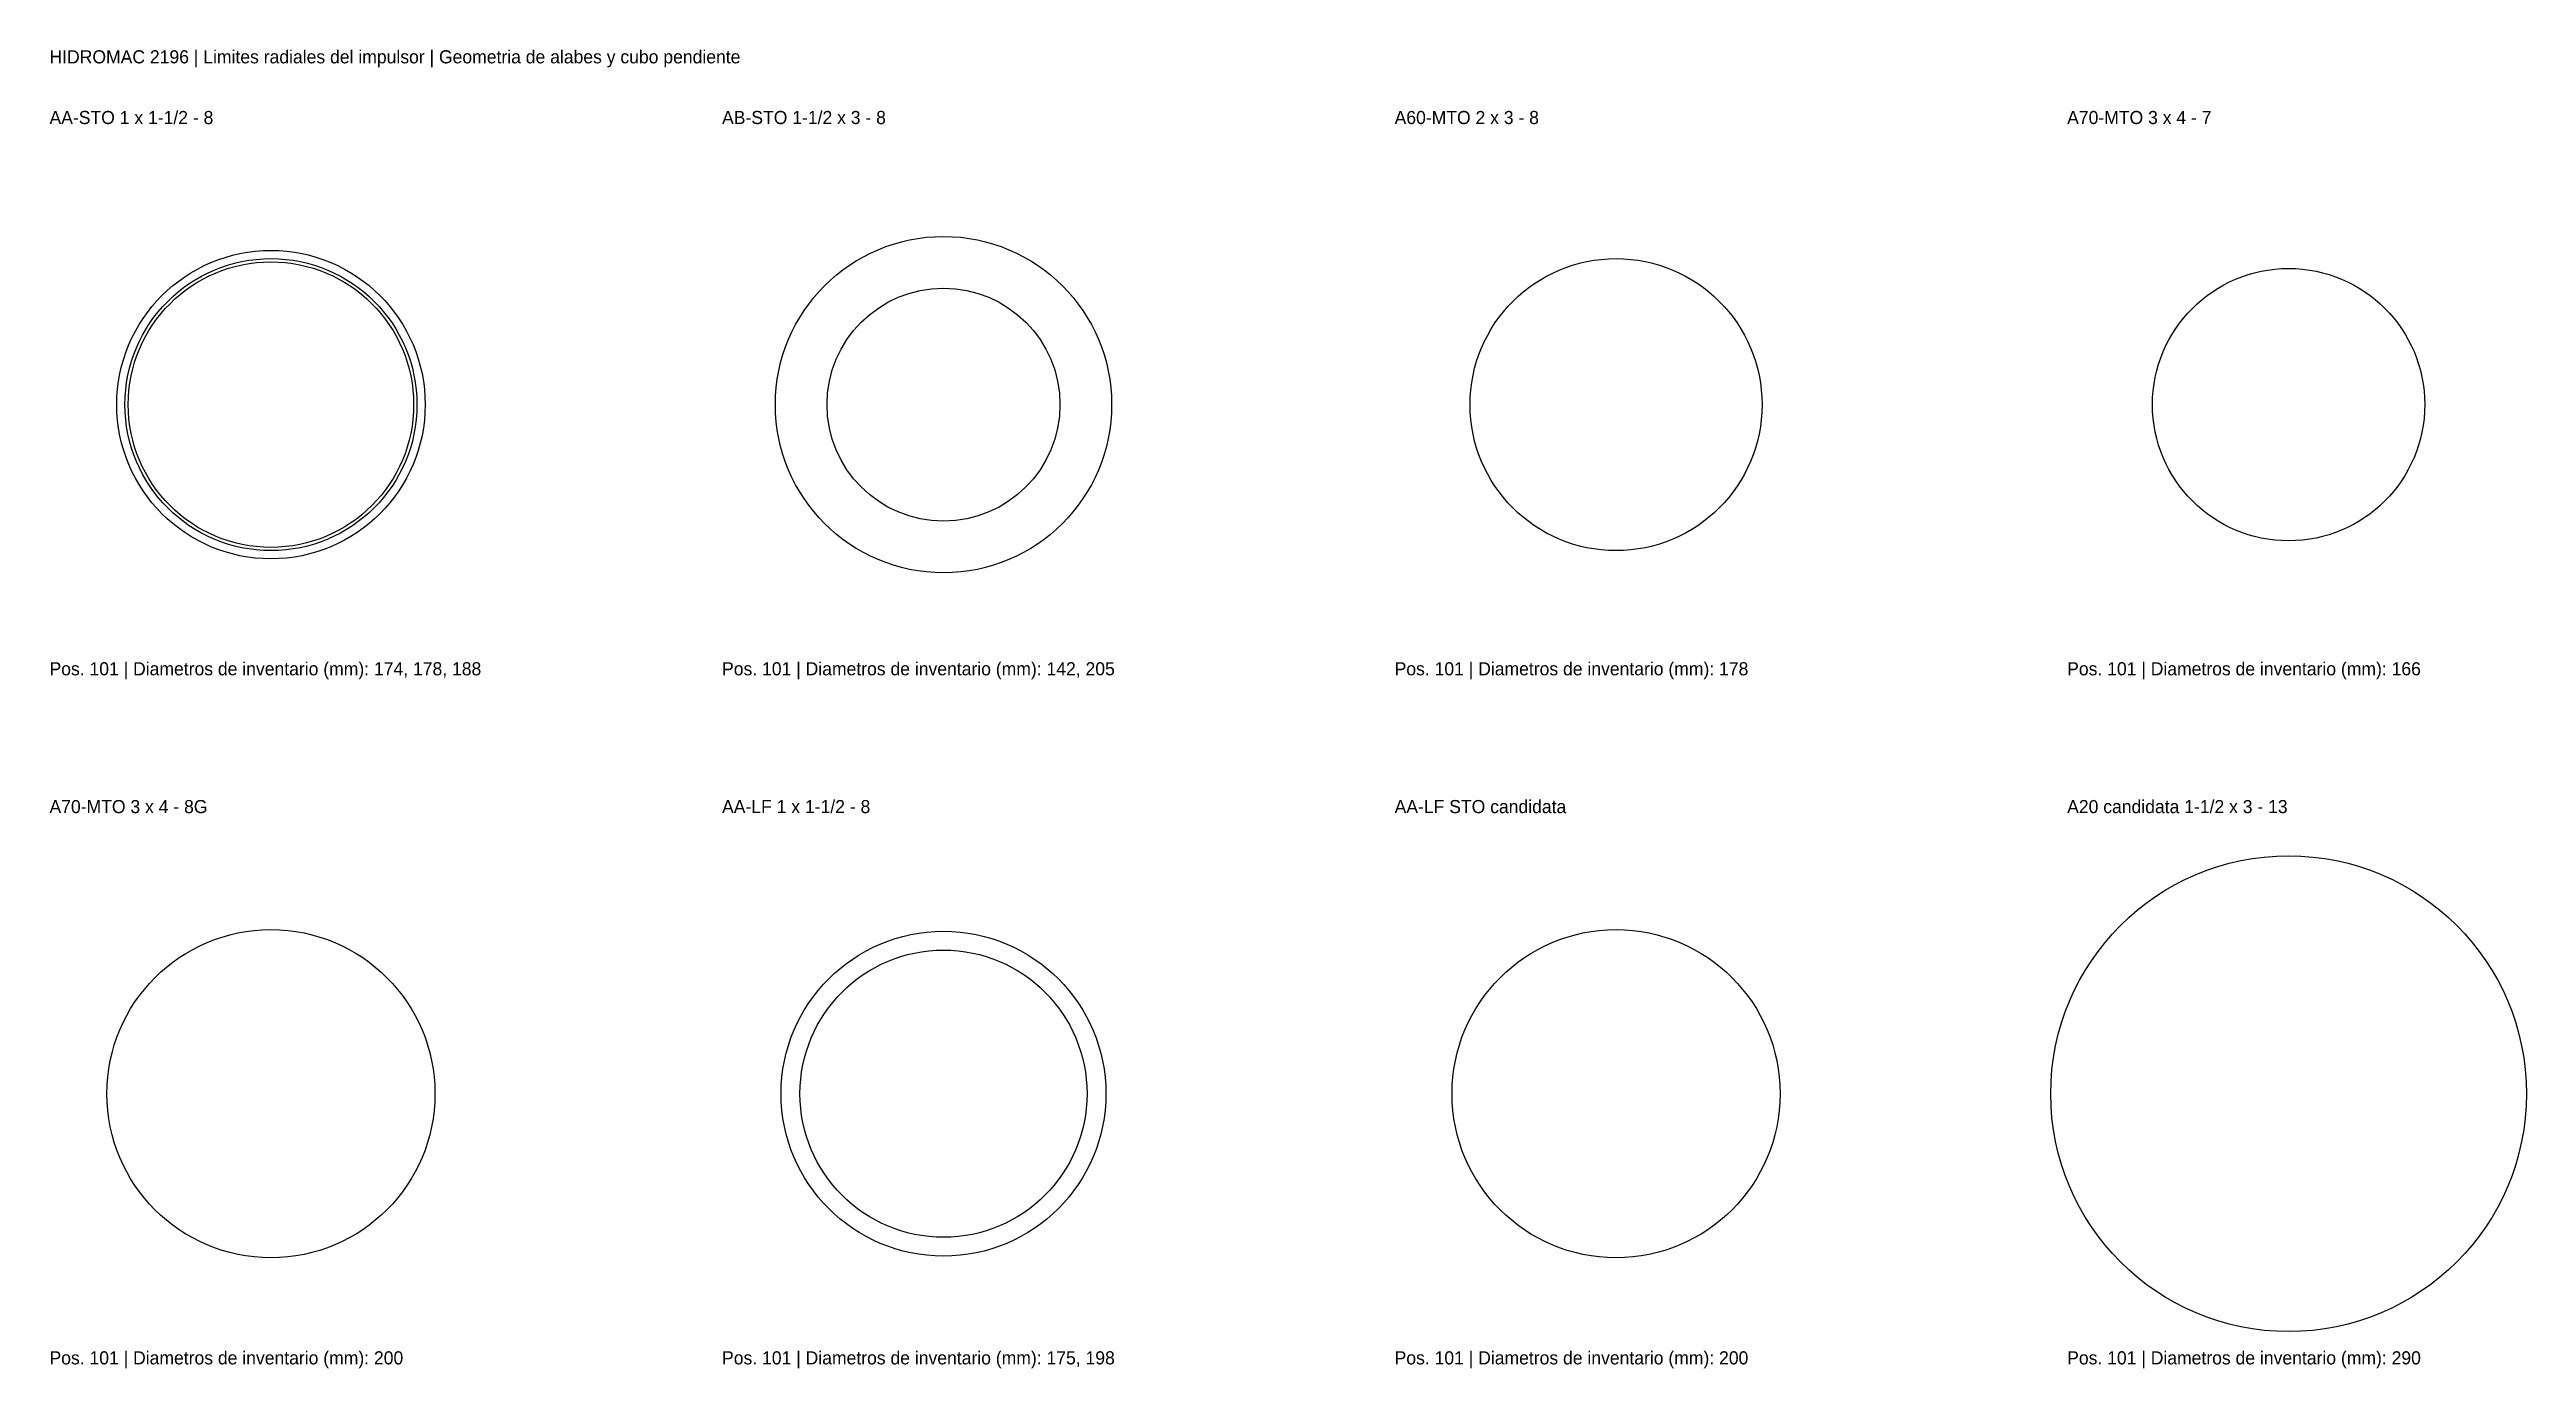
# Model space of a CAD drawing. Header units: millimetres. Extents: x -135 to 1375, y -587 to 216.
import ezdxf

# ---------------------------------------------------------------- set-up
doc = ezdxf.new("R2010")
doc.units = ezdxf.units.MM

msp = doc.modelspace()

# ---------------------------------------------------------------- linework, layer by layer
for centre, radius in [((0, 0), 94), ((410, 0), 102.5), ((0, 0), 89), ((0, 0), 87), ((820, 0), 89), ((1230, 0), 83), ((410, 0), 71), ((1230, -420), 145), ((0, -420), 100), ((410, -420), 99), ((820, -420), 100), ((410, -420), 87.5)]:
    msp.add_circle(centre, radius)

# ---------------------------------------------------------------- texts
for s, p in [('HIDROMAC 2196 | Limites radiales del impulsor | Geometria de alabes y cubo pendiente', (-135, 208)), ('AA-STO 1 x 1-1/2 - 8', (-135, 171)), ('AB-STO 1-1/2 x 3 - 8', (275, 171)), ('A60-MTO 2 x 3 - 8', (685, 171)), ('A70-MTO 3 x 4 - 7', (1095, 171)), ('Pos. 101 | Diametros de inventario (mm): 174, 178, 188', (-135, -165)), ('Pos. 101 | Diametros de inventario (mm): 142, 205', (275, -165)), ('Pos. 101 | Diametros de inventario (mm): 178', (685, -165)), ('Pos. 101 | Diametros de inventario (mm): 166', (1095, -165)), ('A70-MTO 3 x 4 - 8G', (-135, -249)), ('AA-LF 1 x 1-1/2 - 8', (275, -249)), ('AA-LF STO candidata', (685, -249)), ('A20 candidata 1-1/2 x 3 - 13', (1095, -249)), ('Pos. 101 | Diametros de inventario (mm): 200', (-135, -585)), ('Pos. 101 | Diametros de inventario (mm): 175, 198', (275, -585)), ('Pos. 101 | Diametros de inventario (mm): 200', (685, -585)), ('Pos. 101 | Diametros de inventario (mm): 290', (1095, -585))]:
    msp.add_text(s, height=8).set_placement(p)

doc.saveas('drawing.dxf')
